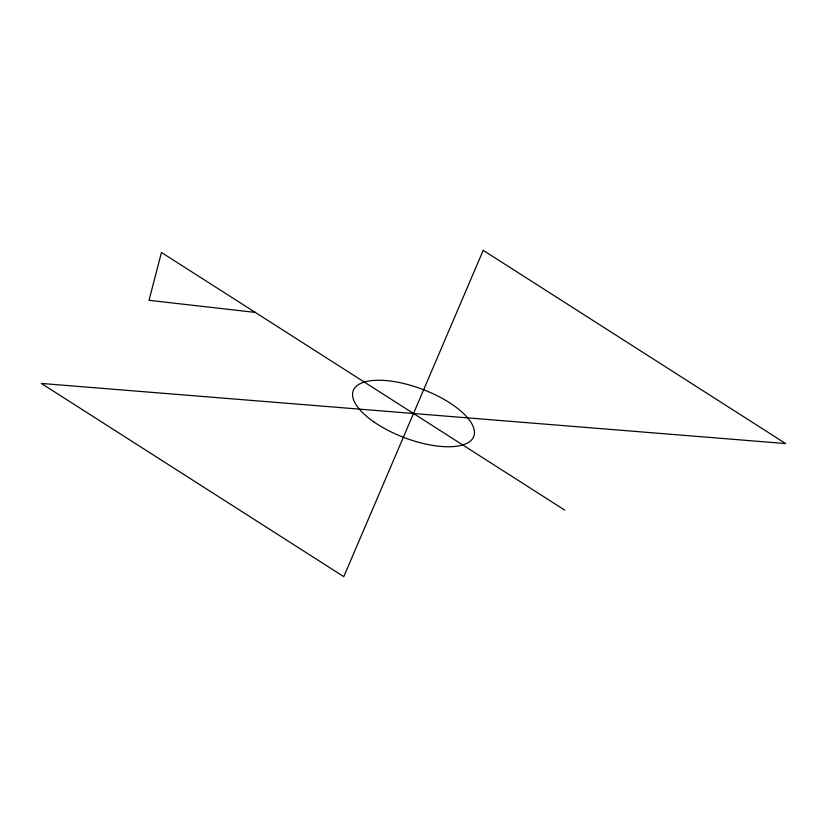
<?xml version="1.0" encoding="UTF-8"?>
<svg xmlns="http://www.w3.org/2000/svg" width="827" height="827" viewBox="0 0 827 827"><rect width="100%" height="100%" fill="white"/><g stroke="black" fill="none" stroke-linecap="round" stroke-linejoin="round"><path stroke-width="1.24" d="M255.243 312.399L149.025 300.315L161.461 252.483L564.717 510.104M483.206 250.343L343.794 576.657L41.35 383.439L785.65 443.561L483.206 250.343M374 421.977A64.465 25.813 20.8 0 0 473.457 437.111A64.465 25.813 20.8 0 0 393.042 381.412A64.465 25.813 20.8 0 0 374 421.977"/></g></svg>
